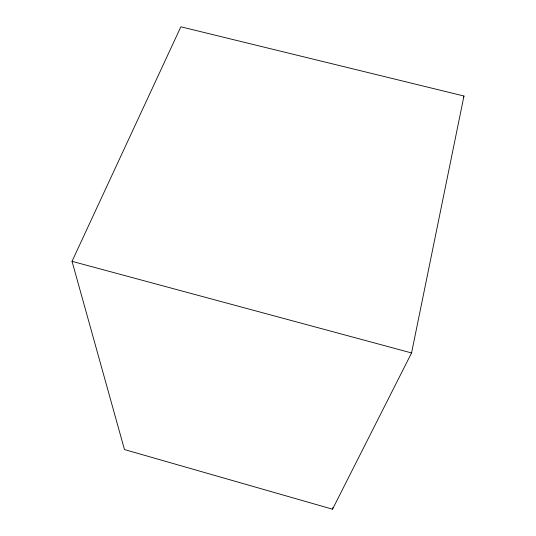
<?xml version="1.0" encoding="UTF-8"?>
<svg xmlns="http://www.w3.org/2000/svg" width="536" height="536" viewBox="0 0 536 536"><rect width="100%" height="100%" fill="white"/><g stroke="black" fill="none" stroke-linecap="round" stroke-linejoin="round"><path stroke-width="0.8" d="M411.561 352.949L463.968 96.018L180.86 26.8L72.032 261.334L124.473 449.563L332.528 509.2L411.561 352.949L72.032 261.334M332.528 509.2L332.903 507.579M463.365 97.579L463.968 96.018"/></g></svg>
